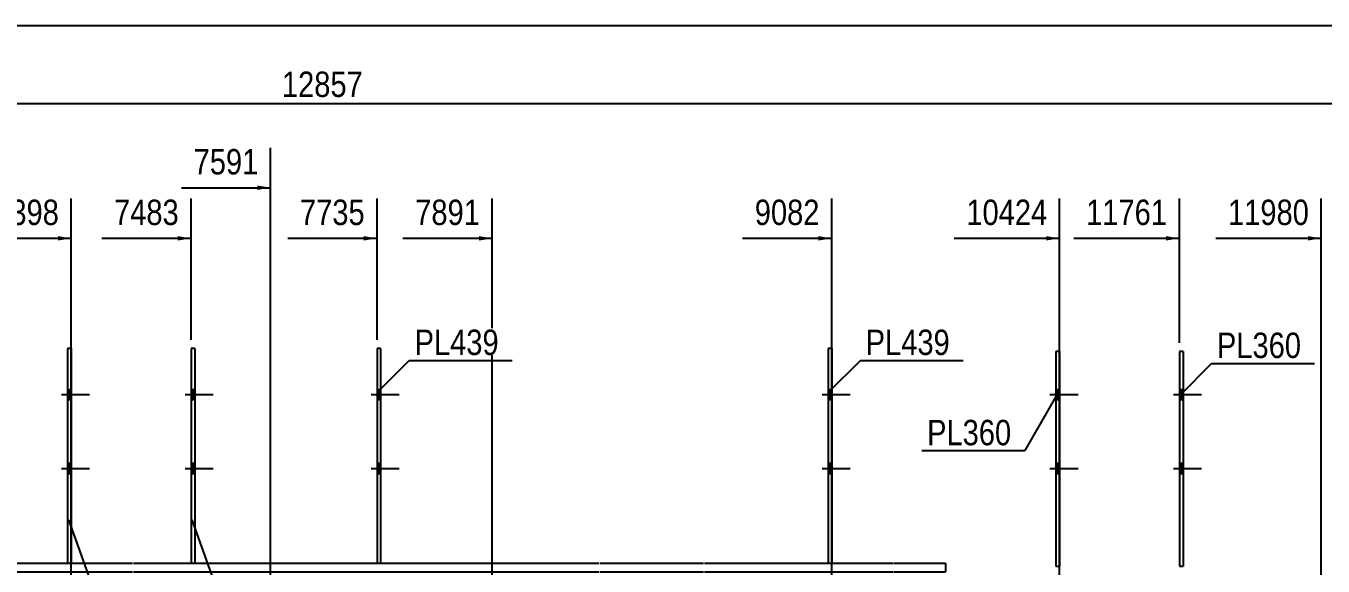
# Model space of a CAD drawing. Header units: millimetres. Extents: x -1014 to -611, y -182 to 95.
# Drawn here: x -849.4 to -703, y 34 to 94.9 of the extents above; entities that cross this region are included whole.
import ezdxf

# ---------------------------------------------------------------- set-up
doc = ezdxf.new("R2010")
doc.units = ezdxf.units.MM
doc.linetypes.add('DXK_LINE_DOT1', pattern=[1.8814, 0.9407, -0.9407])
doc.styles.add('Arial Narrow', font='ARIALN.TTF', dxfattribs={"height": 0.2})

# ---------------------------------------------------------------- blocks, each defined once
blk = doc.blocks.new('Unknown-624476792-1210')
at = {"color": 5, "linetype": 'Continuous'}
blk.add_line((-611.28, 94.86), (-1011.28, 94.86), dxfattribs=at)
blk = doc.blocks.new('Part-624476792-1739 - 1694')
at = {"color": 2, "linetype": 'Continuous'}
for p, q in [((-857.12, 34.33), (-851.29, 34.33)), ((-857.12, 34.33), (-857.12, 33.33)), ((-851.19, 34.33), (-837.35, 34.33)), ((-837.25, 34.33), (-784.69, 34.33)), ((-784.59, 34.33), (-772.92, 34.33)), ((-772.82, 34.33), (-751.55, 34.33)), ((-751.45, 34.33), (-745.62, 34.33)), ((-745.62, 34.33), (-745.62, 33.33)), ((-857.12, 33.33), (-851.29, 33.33)), ((-851.19, 33.33), (-837.35, 33.33)), ((-837.25, 33.33), (-784.69, 33.33)), ((-784.59, 33.33), (-772.92, 33.33)), ((-772.82, 33.33), (-751.55, 33.33)), ((-751.45, 33.33), (-745.62, 33.33))]:
    blk.add_line(p, q, dxfattribs=at)
blk = doc.blocks.new('Bolt-624476792-8630 - 1694')
at = {"linetype": 'Continuous'}
for points in [[(-830.34, 52.75), (-830.34, 53.91), (-830.75, 53.91), (-830.75, 52.75)], [(-830.34, 52.75), (-830.34, 53.91), (-830.75, 53.91), (-830.75, 52.75)], [(-830.34, 44.41), (-830.34, 45.58), (-830.75, 45.58), (-830.75, 44.41)], [(-830.34, 44.41), (-830.34, 45.58), (-830.75, 45.58), (-830.75, 44.41)]]:
    blk.add_hatch(color=3, dxfattribs=at).paths.add_polyline_path(points)
at = {"color": 3, "linetype": 'Continuous'}
for p, q in [((-831.42, 53.33), (-828.25, 53.33)), ((-831.42, 53.33), (-828.25, 53.33)), ((-830.75, 53.91), (-830.34, 53.91)), ((-830.75, 53.91), (-830.34, 53.91)), ((-830.75, 52.75), (-830.34, 52.75)), ((-830.75, 52.75), (-830.34, 52.75)), ((-830.75, 45.58), (-830.34, 45.58)), ((-830.75, 45.58), (-830.34, 45.58)), ((-831.42, 45), (-828.25, 45)), ((-831.42, 45), (-828.25, 45)), ((-830.75, 44.41), (-830.34, 44.41)), ((-830.75, 44.41), (-830.34, 44.41))]:
    blk.add_line(p, q, dxfattribs=at)
blk = doc.blocks.new('Part-624476792-8588 - 1694')
at = {"color": 2, "linetype": 'Continuous'}
for p, q in [((-830.34, 58.5), (-830.75, 58.5)), ((-830.75, 58.5), (-830.75, 34.33)), ((-830.34, 58.5), (-830.34, 34.33))]:
    blk.add_line(p, q, dxfattribs=at)
at = {"color": 7, "linetype": 'DXK_LINE_DOT1'}
blk.add_line((-830.75, 34.33), (-830.34, 34.33), dxfattribs=at)
blk = doc.blocks.new('Part-624476792-8589 - 1694')
at = {"color": 2, "linetype": 'Continuous'}
for p, q in [((-732.77, 58.17), (-733.18, 58.17)), ((-733.18, 58.17), (-733.18, 34)), ((-732.77, 58.17), (-732.77, 34))]:
    blk.add_line(p, q, dxfattribs=at)
at = {"color": 7, "linetype": 'DXK_LINE_DOT1'}
blk.add_line((-733.18, 34), (-732.77, 34), dxfattribs=at)
blk = doc.blocks.new('Part-624476792-8596 - 1694')
at = {"color": 2, "linetype": 'Continuous'}
for p, q in [((-718.83, 58.17), (-719.25, 58.17)), ((-719.25, 58.17), (-719.25, 34)), ((-718.83, 58.17), (-718.83, 34))]:
    blk.add_line(p, q, dxfattribs=at)
at = {"color": 7, "linetype": 'DXK_LINE_DOT1'}
blk.add_line((-719.25, 34), (-718.83, 34), dxfattribs=at)
blk = doc.blocks.new('Part-624476792-8597 - 1694')
at = {"color": 2, "linetype": 'Continuous'}
for p, q in [((-758.47, 58.5), (-758.88, 58.5)), ((-758.88, 58.5), (-758.88, 34.33)), ((-758.47, 58.5), (-758.47, 34.33))]:
    blk.add_line(p, q, dxfattribs=at)
at = {"color": 7, "linetype": 'DXK_LINE_DOT1'}
blk.add_line((-758.88, 34.33), (-758.47, 34.33), dxfattribs=at)
blk = doc.blocks.new('Part-624476792-8604 - 1694')
at = {"color": 2, "linetype": 'Continuous'}
for p, q in [((-809.36, 58.5), (-809.77, 58.5)), ((-809.77, 58.5), (-809.77, 34.33)), ((-809.36, 58.5), (-809.36, 34.33))]:
    blk.add_line(p, q, dxfattribs=at)
at = {"color": 7, "linetype": 'DXK_LINE_DOT1'}
blk.add_line((-809.77, 34.33), (-809.36, 34.33), dxfattribs=at)
blk = doc.blocks.new('Part-624476792-8605 - 1694')
at = {"color": 2, "linetype": 'Continuous'}
for p, q in [((-844.27, 58.5), (-844.69, 58.5)), ((-844.69, 58.5), (-844.69, 34.33)), ((-844.27, 58.5), (-844.27, 34.33))]:
    blk.add_line(p, q, dxfattribs=at)
at = {"color": 7, "linetype": 'DXK_LINE_DOT1'}
blk.add_line((-844.69, 34.33), (-844.27, 34.33), dxfattribs=at)
blk = doc.blocks.new('Bolt-624476792-8631 - 1694')
at = {"linetype": 'Continuous'}
for points in [[(-732.77, 52.75), (-732.77, 53.91), (-733.18, 53.91), (-733.18, 52.75)], [(-732.77, 52.75), (-732.77, 53.91), (-733.18, 53.91), (-733.18, 52.75)], [(-732.77, 44.41), (-732.77, 45.58), (-733.18, 45.58), (-733.18, 44.41)], [(-732.77, 44.41), (-732.77, 45.58), (-733.18, 45.58), (-733.18, 44.41)]]:
    blk.add_hatch(color=3, dxfattribs=at).paths.add_polyline_path(points)
at = {"color": 3, "linetype": 'Continuous'}
for p, q in [((-733.85, 53.33), (-730.68, 53.33)), ((-733.85, 53.33), (-730.68, 53.33)), ((-733.18, 53.91), (-732.77, 53.91)), ((-733.18, 53.91), (-732.77, 53.91)), ((-733.18, 52.75), (-732.77, 52.75)), ((-733.18, 52.75), (-732.77, 52.75)), ((-733.18, 45.58), (-732.77, 45.58)), ((-733.18, 45.58), (-732.77, 45.58)), ((-733.85, 45), (-730.68, 45)), ((-733.85, 45), (-730.68, 45)), ((-733.18, 44.41), (-732.77, 44.41)), ((-733.18, 44.41), (-732.77, 44.41))]:
    blk.add_line(p, q, dxfattribs=at)
blk = doc.blocks.new('Bolt-624476792-8638 - 1694')
at = {"linetype": 'Continuous'}
for points in [[(-718.83, 52.75), (-718.83, 53.91), (-719.25, 53.91), (-719.25, 52.75)], [(-718.83, 52.75), (-718.83, 53.91), (-719.25, 53.91), (-719.25, 52.75)], [(-718.83, 44.41), (-718.83, 45.58), (-719.25, 45.58), (-719.25, 44.41)], [(-718.83, 44.41), (-718.83, 45.58), (-719.25, 45.58), (-719.25, 44.41)]]:
    blk.add_hatch(color=3, dxfattribs=at).paths.add_polyline_path(points)
at = {"color": 3, "linetype": 'Continuous'}
for p, q in [((-719.92, 53.33), (-716.75, 53.33)), ((-719.92, 53.33), (-716.75, 53.33)), ((-719.25, 53.91), (-718.83, 53.91)), ((-719.25, 53.91), (-718.83, 53.91)), ((-719.25, 52.75), (-718.83, 52.75)), ((-719.25, 52.75), (-718.83, 52.75)), ((-719.25, 45.58), (-718.83, 45.58)), ((-719.25, 45.58), (-718.83, 45.58)), ((-719.92, 45), (-716.75, 45)), ((-719.92, 45), (-716.75, 45)), ((-719.25, 44.41), (-718.83, 44.41)), ((-719.25, 44.41), (-718.83, 44.41))]:
    blk.add_line(p, q, dxfattribs=at)
blk = doc.blocks.new('Bolt-624476792-8639 - 1694')
at = {"linetype": 'Continuous'}
for points in [[(-758.47, 52.75), (-758.47, 53.91), (-758.88, 53.91), (-758.88, 52.75)], [(-758.47, 52.75), (-758.47, 53.91), (-758.88, 53.91), (-758.88, 52.75)], [(-758.47, 44.41), (-758.47, 45.58), (-758.88, 45.58), (-758.88, 44.41)], [(-758.47, 44.41), (-758.47, 45.58), (-758.88, 45.58), (-758.88, 44.41)]]:
    blk.add_hatch(color=3, dxfattribs=at).paths.add_polyline_path(points)
at = {"color": 3, "linetype": 'Continuous'}
for p, q in [((-759.55, 53.33), (-756.38, 53.33)), ((-759.55, 53.33), (-756.38, 53.33)), ((-758.88, 53.91), (-758.47, 53.91)), ((-758.88, 53.91), (-758.47, 53.91)), ((-758.88, 52.75), (-758.47, 52.75)), ((-758.88, 52.75), (-758.47, 52.75)), ((-758.88, 45.58), (-758.47, 45.58)), ((-758.88, 45.58), (-758.47, 45.58)), ((-759.55, 45), (-756.38, 45)), ((-759.55, 45), (-756.38, 45)), ((-758.88, 44.41), (-758.47, 44.41)), ((-758.88, 44.41), (-758.47, 44.41))]:
    blk.add_line(p, q, dxfattribs=at)
blk = doc.blocks.new('Bolt-624476792-8646 - 1694')
at = {"linetype": 'Continuous'}
for points in [[(-809.36, 52.75), (-809.36, 53.91), (-809.77, 53.91), (-809.77, 52.75)], [(-809.36, 52.75), (-809.36, 53.91), (-809.77, 53.91), (-809.77, 52.75)], [(-809.36, 44.41), (-809.36, 45.58), (-809.77, 45.58), (-809.77, 44.41)], [(-809.36, 44.41), (-809.36, 45.58), (-809.77, 45.58), (-809.77, 44.41)]]:
    blk.add_hatch(color=3, dxfattribs=at).paths.add_polyline_path(points)
at = {"color": 3, "linetype": 'Continuous'}
for p, q in [((-810.44, 53.33), (-807.27, 53.33)), ((-810.44, 53.33), (-807.27, 53.33)), ((-809.77, 53.91), (-809.36, 53.91)), ((-809.77, 53.91), (-809.36, 53.91)), ((-809.77, 52.75), (-809.36, 52.75)), ((-809.77, 52.75), (-809.36, 52.75)), ((-809.77, 45.58), (-809.36, 45.58)), ((-809.77, 45.58), (-809.36, 45.58)), ((-810.44, 45), (-807.27, 45)), ((-810.44, 45), (-807.27, 45)), ((-809.77, 44.41), (-809.36, 44.41)), ((-809.77, 44.41), (-809.36, 44.41))]:
    blk.add_line(p, q, dxfattribs=at)
blk = doc.blocks.new('Bolt-624476792-8647 - 1694')
at = {"linetype": 'Continuous'}
for points in [[(-844.27, 52.75), (-844.27, 53.91), (-844.69, 53.91), (-844.69, 52.75)], [(-844.27, 52.75), (-844.27, 53.91), (-844.69, 53.91), (-844.69, 52.75)], [(-844.27, 44.41), (-844.27, 45.58), (-844.69, 45.58), (-844.69, 44.41)], [(-844.27, 44.41), (-844.27, 45.58), (-844.69, 45.58), (-844.69, 44.41)]]:
    blk.add_hatch(color=3, dxfattribs=at).paths.add_polyline_path(points)
at = {"color": 3, "linetype": 'Continuous'}
for p, q in [((-845.35, 53.33), (-842.19, 53.33)), ((-845.35, 53.33), (-842.19, 53.33)), ((-844.69, 53.91), (-844.27, 53.91)), ((-844.69, 53.91), (-844.27, 53.91)), ((-844.69, 52.75), (-844.27, 52.75)), ((-844.69, 52.75), (-844.27, 52.75)), ((-844.69, 45.58), (-844.27, 45.58)), ((-844.69, 45.58), (-844.27, 45.58)), ((-845.35, 45), (-842.19, 45)), ((-845.35, 45), (-842.19, 45)), ((-844.69, 44.41), (-844.27, 44.41)), ((-844.69, 44.41), (-844.27, 44.41))]:
    blk.add_line(p, q, dxfattribs=at)
blk = doc.blocks.new('StraightDimension-624476792-10600 - 1694')
at = {"color": 7, "linetype": 'Continuous'}
blk.add_line((-1000, 86.11), (-631.85, 86.11), dxfattribs=at)
at = {"color": 0}
blk.add_wipeout([(-810.76, 86.26), (-810.76, 90.46), (-821.1, 90.46), (-821.1, 86.26)], dxfattribs=at)
at = {"color": 3, "style": 'Arial Narrow'}
blk.add_text('12857', height=2.863, dxfattribs=at).set_placement((-820.5, 86.86))
blk = doc.blocks.new('StraightDimension-624476792-12410 - 1694')
at = {"linetype": 'Continuous'}
blk.add_hatch(color=7, dxfattribs=at).paths.add_polyline_path([(-759.97, 71.18), (-758.47, 70.93), (-759.97, 70.68)])
at = {"color": 7, "linetype": 'Continuous'}
for p, q in [((-758.47, -14.44), (-758.47, 75.43)), ((-768.53, 70.93), (-758.47, 70.93))]:
    blk.add_line(p, q, dxfattribs=at)
at = {"color": 0}
blk.add_wipeout([(-759.24, 71.83), (-759.24, 76.03), (-767.75, 76.03), (-767.75, 71.83)], dxfattribs=at)
at = {"color": 3, "style": 'Arial Narrow'}
blk.add_text('9082', height=2.863, dxfattribs=at).set_placement((-767.15, 72.43))
blk = doc.blocks.new('StraightDimension-624476792-12414 - 1694')
at = {"linetype": 'Continuous'}
blk.add_hatch(color=7, dxfattribs=at).paths.add_polyline_path([(-832.25, 71.18), (-830.75, 70.93), (-832.25, 70.68)])
at = {"color": 7, "linetype": 'Continuous'}
for p, q in [((-830.75, 59.5), (-830.75, 75.43)), ((-840.82, 70.93), (-830.75, 70.93))]:
    blk.add_line(p, q, dxfattribs=at)
at = {"color": 0}
blk.add_wipeout([(-831.53, 71.83), (-831.53, 76.03), (-840.04, 76.03), (-840.04, 71.83)], dxfattribs=at)
at = {"color": 3, "style": 'Arial Narrow'}
blk.add_text('7483', height=2.863, dxfattribs=at).set_placement((-839.44, 72.43))
blk = doc.blocks.new('StraightDimension-624476792-12408 - 1694')
at = {"linetype": 'Continuous'}
blk.add_hatch(color=7, dxfattribs=at).paths.add_polyline_path([(-720.75, 71.18), (-719.25, 70.93), (-720.75, 70.68)])
at = {"color": 7, "linetype": 'Continuous'}
for p, q in [((-719.25, 59.17), (-719.25, 75.43)), ((-731.14, 70.93), (-719.25, 70.93))]:
    blk.add_line(p, q, dxfattribs=at)
at = {"color": 0}
blk.add_wipeout([(-720.03, 71.83), (-720.03, 76.03), (-730.37, 76.03), (-730.37, 71.83)], dxfattribs=at)
at = {"color": 3, "style": 'Arial Narrow'}
blk.add_text('11761', height=2.863, dxfattribs=at).set_placement((-729.77, 72.43))
blk = doc.blocks.new('StraightDimension-624476792-12407 - 1694')
at = {"linetype": 'Continuous'}
blk.add_hatch(color=7, dxfattribs=at).paths.add_polyline_path([(-704.75, 71.18), (-703.25, 70.93), (-704.75, 70.68)])
at = {"color": 7, "linetype": 'Continuous'}
for p, q in [((-703.25, -32.33), (-703.25, 75.43)), ((-715.14, 70.93), (-703.25, 70.93))]:
    blk.add_line(p, q, dxfattribs=at)
at = {"color": 0}
blk.add_wipeout([(-704.02, 71.83), (-704.02, 76.03), (-714.36, 76.03), (-714.36, 71.83)], dxfattribs=at)
at = {"color": 3, "style": 'Arial Narrow'}
blk.add_text('11980', height=2.863, dxfattribs=at).set_placement((-713.76, 72.43))
blk = doc.blocks.new('StraightDimension-624476792-12409 - 1694')
at = {"linetype": 'Continuous'}
blk.add_hatch(color=7, dxfattribs=at).paths.add_polyline_path([(-734.27, 71.18), (-732.77, 70.93), (-734.27, 70.68)])
at = {"color": 7, "linetype": 'Continuous'}
for p, q in [((-732.77, -20), (-732.77, 75.43)), ((-744.66, 70.93), (-732.77, 70.93))]:
    blk.add_line(p, q, dxfattribs=at)
at = {"color": 0}
blk.add_wipeout([(-733.54, 71.83), (-733.54, 76.03), (-743.88, 76.03), (-743.88, 71.83)], dxfattribs=at)
at = {"color": 3, "style": 'Arial Narrow'}
blk.add_text('10424', height=2.863, dxfattribs=at).set_placement((-743.28, 72.43))
blk = doc.blocks.new('StraightDimension-624476792-12411 - 1694')
at = {"linetype": 'Continuous'}
blk.add_hatch(color=7, dxfattribs=at).paths.add_polyline_path([(-798.27, 71.18), (-796.77, 70.93), (-798.27, 70.68)])
at = {"color": 7, "linetype": 'Continuous'}
for p, q in [((-796.77, 23.08), (-796.77, 75.43)), ((-806.84, 70.93), (-796.77, 70.93))]:
    blk.add_line(p, q, dxfattribs=at)
at = {"color": 0}
blk.add_wipeout([(-797.55, 71.83), (-797.55, 76.03), (-806.06, 76.03), (-806.06, 71.83)], dxfattribs=at)
at = {"color": 3, "style": 'Arial Narrow'}
blk.add_text('7891', height=2.863, dxfattribs=at).set_placement((-805.46, 72.43))
blk = doc.blocks.new('StraightDimension-624476792-12412 - 1694')
at = {"linetype": 'Continuous'}
blk.add_hatch(color=7, dxfattribs=at).paths.add_polyline_path([(-811.27, 71.18), (-809.77, 70.93), (-811.27, 70.68)])
at = {"color": 7, "linetype": 'Continuous'}
for p, q in [((-809.77, 59.5), (-809.77, 75.43)), ((-819.84, 70.93), (-809.77, 70.93))]:
    blk.add_line(p, q, dxfattribs=at)
at = {"color": 0}
blk.add_wipeout([(-810.55, 71.83), (-810.55, 76.03), (-819.06, 76.03), (-819.06, 71.83)], dxfattribs=at)
at = {"color": 3, "style": 'Arial Narrow'}
blk.add_text('7735', height=2.863, dxfattribs=at).set_placement((-818.46, 72.43))
blk = doc.blocks.new('StraightDimension-624476792-12413 - 1694')
at = {"linetype": 'Continuous'}
blk.add_hatch(color=7, dxfattribs=at).paths.add_polyline_path([(-823.27, 76.88), (-821.77, 76.63), (-823.27, 76.38)])
at = {"color": 7, "linetype": 'Continuous'}
for p, q in [((-821.77, 23.08), (-821.77, 81.13)), ((-831.84, 76.63), (-821.77, 76.63))]:
    blk.add_line(p, q, dxfattribs=at)
at = {"color": 0}
blk.add_wipeout([(-822.55, 77.53), (-822.55, 81.73), (-831.06, 81.73), (-831.06, 77.53)], dxfattribs=at)
at = {"color": 3, "style": 'Arial Narrow'}
blk.add_text('7591', height=2.863, dxfattribs=at).set_placement((-830.46, 78.13))
blk = doc.blocks.new('StraightDimension-624476792-12415 - 1694')
at = {"linetype": 'Continuous'}
blk.add_hatch(color=7, dxfattribs=at).paths.add_polyline_path([(-845.77, 71.18), (-844.27, 70.93), (-845.77, 70.68)])
at = {"color": 7, "linetype": 'Continuous'}
for p, q in [((-844.27, -13.97), (-844.27, 75.43)), ((-854.33, 70.93), (-844.27, 70.93))]:
    blk.add_line(p, q, dxfattribs=at)
at = {"color": 0}
blk.add_wipeout([(-845.04, 71.83), (-845.04, 76.03), (-853.56, 76.03), (-853.56, 71.83)], dxfattribs=at)
at = {"color": 3, "style": 'Arial Narrow'}
blk.add_text('6398', height=2.863, dxfattribs=at).set_placement((-852.96, 72.43))
blk = doc.blocks.new('Mark-624476792-8975 - 1694')
at = {"color": 0}
blk.add_wipeout([(-830.47, 28.66), (-830.47, 31.66), (-839.98, 31.66), (-839.98, 28.66)], dxfattribs=at)
blk.add_wipeout([(-830.47, 28.66), (-830.47, 31.66), (-839.98, 31.66), (-839.98, 28.66)], dxfattribs=at)
at = {"color": 7, "linetype": 'Continuous'}
for p, q in [((-844.58, 39.19), (-840.58, 28.06)), ((-840.58, 28.06), (-828.97, 28.06))]:
    blk.add_line(p, q, dxfattribs=at)
at = {"color": 3, "style": 'Arial Narrow'}
blk.add_text('PL439', height=2.863, dxfattribs=at).set_placement((-839.98, 28.66))
blk = doc.blocks.new('Mark-624476792-8960 - 1694')
at = {"color": 0}
blk.add_wipeout([(-816.54, 28.66), (-816.54, 31.66), (-826.05, 31.66), (-826.05, 28.66)], dxfattribs=at)
blk.add_wipeout([(-816.54, 28.66), (-816.54, 31.66), (-826.05, 31.66), (-826.05, 28.66)], dxfattribs=at)
at = {"color": 7, "linetype": 'Continuous'}
for p, q in [((-830.65, 39.19), (-826.65, 28.06)), ((-826.65, 28.06), (-815.04, 28.06))]:
    blk.add_line(p, q, dxfattribs=at)
at = {"color": 3, "style": 'Arial Narrow'}
blk.add_text('PL439', height=2.863, dxfattribs=at).set_placement((-826.05, 28.66))
blk = doc.blocks.new('Mark-624476792-8963 - 1694')
at = {"color": 7, "linetype": 'Continuous'}
blk.add_line((-733.08, 53.31), (-736.7, 47.01), dxfattribs=at)
at = {"color": 0}
blk.add_wipeout([(-738.2, 47.61), (-738.2, 50.61), (-747.71, 50.61), (-747.71, 47.61)], dxfattribs=at)
blk.add_wipeout([(-738.2, 47.61), (-738.2, 50.61), (-747.71, 50.61), (-747.71, 47.61)], dxfattribs=at)
at = {"color": 7, "linetype": 'Continuous'}
blk.add_line((-748.31, 47.01), (-736.7, 47.01), dxfattribs=at)
at = {"color": 3, "style": 'Arial Narrow'}
blk.add_text('PL360', height=2.863, dxfattribs=at).set_placement((-747.71, 47.61))
blk = doc.blocks.new('Mark-624476792-8966 - 1694')
at = {"color": 0}
blk.add_wipeout([(-705.5, 57.44), (-705.5, 60.44), (-715.01, 60.44), (-715.01, 57.44)], dxfattribs=at)
blk.add_wipeout([(-705.5, 57.44), (-705.5, 60.44), (-715.01, 60.44), (-715.01, 57.44)], dxfattribs=at)
at = {"color": 7, "linetype": 'Continuous'}
for p, q in [((-719.14, 53.31), (-715.61, 56.84)), ((-715.61, 56.84), (-704, 56.84))]:
    blk.add_line(p, q, dxfattribs=at)
at = {"color": 3, "style": 'Arial Narrow'}
blk.add_text('PL360', height=2.863, dxfattribs=at).set_placement((-715.01, 57.44))
blk = doc.blocks.new('Mark-624476792-8969 - 1694')
at = {"color": 0}
blk.add_wipeout([(-745.14, 57.78), (-745.14, 60.78), (-754.64, 60.78), (-754.64, 57.78)], dxfattribs=at)
blk.add_wipeout([(-745.14, 57.78), (-745.14, 60.78), (-754.64, 60.78), (-754.64, 57.78)], dxfattribs=at)
at = {"color": 7, "linetype": 'Continuous'}
for p, q in [((-758.78, 53.64), (-755.24, 57.18)), ((-755.24, 57.18), (-743.64, 57.18))]:
    blk.add_line(p, q, dxfattribs=at)
at = {"color": 3, "style": 'Arial Narrow'}
blk.add_text('PL439', height=2.863, dxfattribs=at).set_placement((-754.64, 57.78))
blk = doc.blocks.new('Mark-624476792-8972 - 1694')
at = {"color": 0}
blk.add_wipeout([(-796.03, 57.78), (-796.03, 60.78), (-805.53, 60.78), (-805.53, 57.78)], dxfattribs=at)
blk.add_wipeout([(-796.03, 57.78), (-796.03, 60.78), (-805.53, 60.78), (-805.53, 57.78)], dxfattribs=at)
at = {"color": 7, "linetype": 'Continuous'}
for p, q in [((-809.67, 53.64), (-806.13, 57.18)), ((-806.13, 57.18), (-794.53, 57.18))]:
    blk.add_line(p, q, dxfattribs=at)
at = {"color": 3, "style": 'Arial Narrow'}
blk.add_text('PL439', height=2.863, dxfattribs=at).set_placement((-805.53, 57.78))

msp = doc.modelspace()

# ---------------------------------------------------------------- block references
for name in ['Unknown-624476792-1210', 'Part-624476792-8605 - 1694', 'Part-624476792-8588 - 1694', 'Part-624476792-8604 - 1694', 'Part-624476792-8597 - 1694', 'Part-624476792-8589 - 1694', 'Part-624476792-8596 - 1694', 'Bolt-624476792-8647 - 1694', 'Bolt-624476792-8630 - 1694', 'Bolt-624476792-8646 - 1694', 'Bolt-624476792-8639 - 1694', 'Bolt-624476792-8631 - 1694', 'Bolt-624476792-8638 - 1694', 'Part-624476792-1739 - 1694']:
    msp.add_blockref(name, (0, 0))

# ---------------------------------------------------------------- next in the draw order: block references
msp.add_blockref('StraightDimension-624476792-10600 - 1694', (0, 0))

# ---------------------------------------------------------------- next in the draw order: block references
for name in ['StraightDimension-624476792-12415 - 1694', 'StraightDimension-624476792-12414 - 1694', 'StraightDimension-624476792-12412 - 1694', 'StraightDimension-624476792-12411 - 1694', 'StraightDimension-624476792-12410 - 1694', 'StraightDimension-624476792-12409 - 1694', 'StraightDimension-624476792-12408 - 1694', 'StraightDimension-624476792-12407 - 1694']:
    msp.add_blockref(name, (0, 0))

# ---------------------------------------------------------------- next in the draw order: block references
for name in ['StraightDimension-624476792-12413 - 1694', 'Mark-624476792-8972 - 1694', 'Mark-624476792-8966 - 1694', 'Mark-624476792-8963 - 1694']:
    msp.add_blockref(name, (0, 0))

# ---------------------------------------------------------------- next in the draw order: block references
for name in ['Mark-624476792-8969 - 1694', 'Mark-624476792-8975 - 1694']:
    msp.add_blockref(name, (0, 0))

# ---------------------------------------------------------------- next in the draw order: block references
msp.add_blockref('Mark-624476792-8960 - 1694', (0, 0))

doc.saveas('drawing.dxf')
